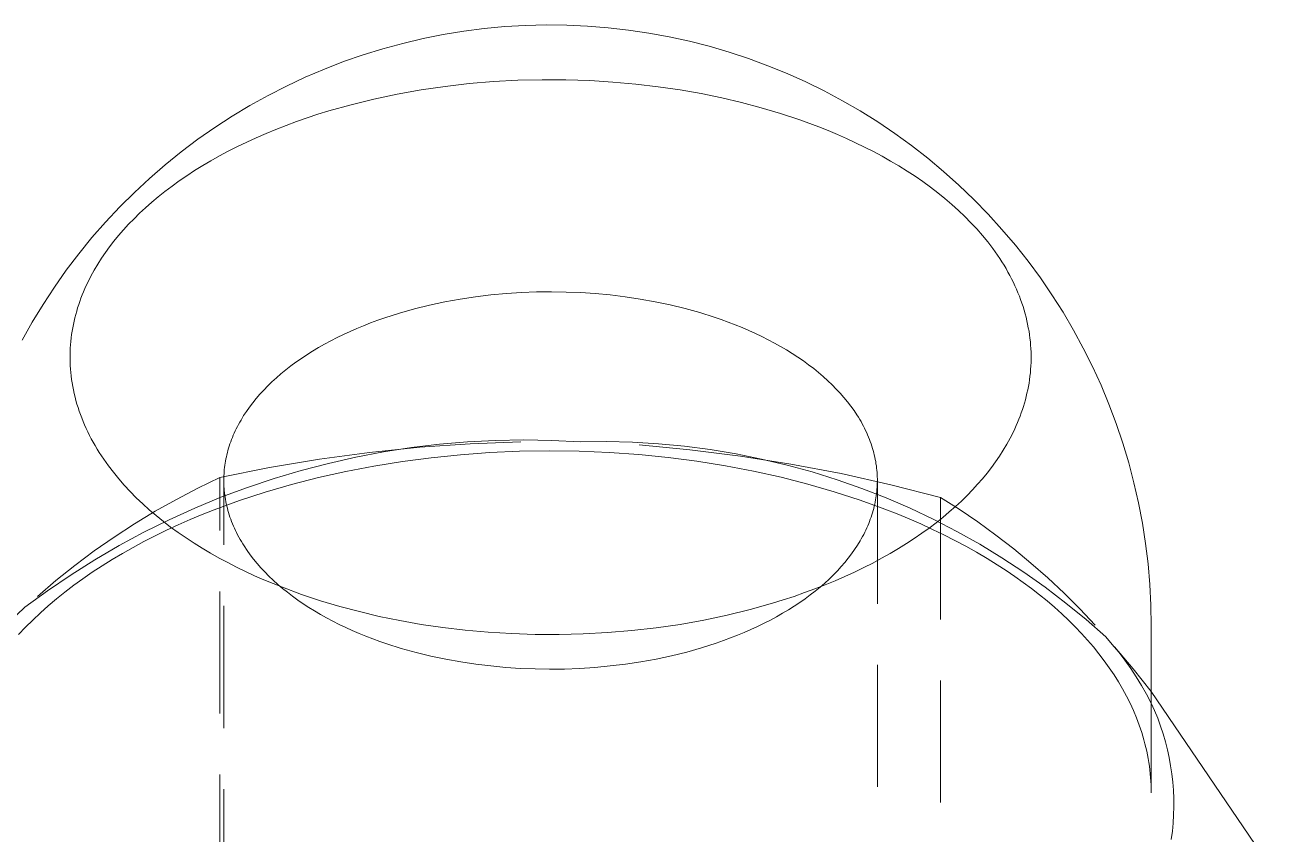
# Model space of a CAD drawing. Header units: millimetres. Extents: x -427 to 4679, y -324 to 2971.
# Drawn here: x 4520.65 to 4533.62, y 1075.31 to 1083.73 of the extents above; entities that cross this region are included whole.
import ezdxf

# ---------------------------------------------------------------- set-up
doc = ezdxf.new("R2010")
doc.units = ezdxf.units.MM
doc.linetypes.add('HIDDEN', pattern=[1.905, 1.27, -0.635])
doc.layers.add('ZANO_R', color=7, linetype='Continuous', lineweight=0)
doc.layers.add('ZANO_R_przerywana', color=7, linetype='HIDDEN', lineweight=0)

msp = doc.modelspace()

# ---------------------------------------------------------------- linework, layer by layer
at = {"layer": 'ZANO_R'}
for p, q in [((4525.648, 1083.715), (4525.863, 1083.728)), ((4525.863, 1083.728), (4526.078, 1083.733)), ((4526.078, 1083.733), (4526.293, 1083.731)), ((4526.293, 1083.731), (4526.508, 1083.721)), ((4526.508, 1083.721), (4526.721, 1083.704)), ((4524.586, 1083.541), (4524.796, 1083.591)), ((4524.796, 1083.591), (4525.007, 1083.633)), ((4525.007, 1083.633), (4525.22, 1083.668)), ((4525.22, 1083.668), (4525.433, 1083.695)), ((4525.433, 1083.695), (4525.648, 1083.715)), ((4526.721, 1083.704), (4526.934, 1083.68)), ((4526.934, 1083.68), (4527.146, 1083.649)), ((4527.146, 1083.649), (4527.357, 1083.61)), ((4527.357, 1083.61), (4527.567, 1083.564)), ((4524.173, 1083.421), (4524.379, 1083.485)), ((4524.379, 1083.485), (4524.586, 1083.541)), ((4527.567, 1083.564), (4527.774, 1083.511)), ((4527.774, 1083.511), (4527.98, 1083.451)), ((4523.769, 1083.273), (4523.969, 1083.351)), ((4523.969, 1083.351), (4524.173, 1083.421)), ((4527.98, 1083.451), (4528.184, 1083.384)), ((4528.184, 1083.384), (4528.385, 1083.309)), ((4523.57, 1083.188), (4523.769, 1083.273)), ((4528.385, 1083.309), (4528.583, 1083.228)), ((4528.583, 1083.228), (4528.779, 1083.141)), ((4523.184, 1082.999), (4523.375, 1083.097)), ((4523.375, 1083.097), (4523.57, 1083.188)), ((4528.779, 1083.141), (4528.971, 1083.046)), ((4522.995, 1082.894), (4523.184, 1082.999)), ((4528.971, 1083.046), (4529.16, 1082.945)), ((4529.16, 1082.945), (4529.346, 1082.838)), ((4522.811, 1082.783), (4522.995, 1082.894)), ((4529.346, 1082.838), (4529.528, 1082.724)), ((4522.63, 1082.666), (4522.811, 1082.783)), ((4529.528, 1082.724), (4529.705, 1082.604)), ((4522.454, 1082.543), (4522.63, 1082.666)), ((4529.705, 1082.604), (4529.879, 1082.479)), ((4522.281, 1082.413), (4522.454, 1082.543)), ((4529.879, 1082.479), (4530.048, 1082.347)), ((4522.114, 1082.278), (4522.281, 1082.413)), ((4530.048, 1082.347), (4530.212, 1082.209)), ((4521.951, 1082.137), (4522.114, 1082.278)), ((4530.212, 1082.209), (4530.372, 1082.066)), ((4521.793, 1081.991), (4521.951, 1082.137)), ((4530.372, 1082.066), (4530.527, 1081.918)), ((4521.64, 1081.839), (4521.793, 1081.991)), ((4530.527, 1081.918), (4530.676, 1081.764)), ((4521.493, 1081.682), (4521.64, 1081.839)), ((4521.351, 1081.52), (4521.493, 1081.682)), ((4530.676, 1081.764), (4530.82, 1081.606)), ((4521.215, 1081.353), (4521.351, 1081.52)), ((4530.82, 1081.606), (4530.959, 1081.442)), ((4530.959, 1081.442), (4531.092, 1081.274)), ((4521.084, 1081.182), (4521.215, 1081.353)), ((4531.092, 1081.274), (4531.219, 1081.101)), ((4520.96, 1081.006), (4521.084, 1081.182)), ((4520.842, 1080.826), (4520.96, 1081.006)), ((4531.219, 1081.101), (4531.34, 1080.924)), ((4531.34, 1080.924), (4531.455, 1080.743)), ((4520.73, 1080.642), (4520.842, 1080.826)), ((4531.455, 1080.743), (4531.564, 1080.559)), ((4520.624, 1080.454), (4520.73, 1080.642)), ((4531.564, 1080.559), (4531.666, 1080.37)), ((4531.666, 1080.37), (4531.762, 1080.179)), ((4531.762, 1080.179), (4531.851, 1079.984)), ((4531.851, 1079.984), (4531.933, 1079.786)), ((4531.933, 1079.786), (4532.009, 1079.585)), ((4532.009, 1079.585), (4532.077, 1079.382)), ((4532.077, 1079.382), (4532.139, 1079.177)), ((4532.139, 1079.177), (4532.193, 1078.969)), ((4532.193, 1078.969), (4532.241, 1078.76)), ((4532.241, 1078.76), (4532.281, 1078.55)), ((4532.281, 1078.55), (4532.314, 1078.338)), ((4532.314, 1078.338), (4532.34, 1078.125)), ((4532.34, 1078.125), (4532.358, 1077.912)), ((4532.358, 1077.912), (4532.369, 1077.697)), ((4532.369, 1077.697), (4532.373, 1077.483)), ((4532.373, 1077.483), (4532.373, 1075.744)), ((4533.62, 1074.967), (4532.373, 1076.798)), ((4532.373, 1076.677), (4532.408, 1076.599)), ((4532.408, 1076.599), (4532.44, 1076.52)), ((4532.44, 1076.52), (4532.47, 1076.439)), ((4532.47, 1076.439), (4532.496, 1076.358)), ((4532.496, 1076.358), (4532.52, 1076.276)), ((4532.52, 1076.276), (4532.541, 1076.193)), ((4532.541, 1076.193), (4532.56, 1076.11)), ((4532.56, 1076.11), (4532.575, 1076.025)), ((4532.575, 1076.025), (4532.587, 1075.941)), ((4532.587, 1075.941), (4532.597, 1075.856)), ((4532.597, 1075.856), (4532.604, 1075.771)), ((4532.604, 1075.771), (4532.607, 1075.685)), ((4532.607, 1075.685), (4532.608, 1075.6)), ((4532.608, 1075.6), (4532.606, 1075.514)), ((4532.601, 1075.429), (4532.593, 1075.344)), ((4532.606, 1075.514), (4532.601, 1075.429)), ((4532.593, 1075.344), (4532.581, 1075.259))]:
    msp.add_line(p, q, dxfattribs=at)
at = {"layer": 'ZANO_R_przerywana'}
for p, q in [((4525.025, 1083.094), (4524.775, 1083.057)), ((4525.277, 1083.122), (4525.025, 1083.094)), ((4525.53, 1083.144), (4525.277, 1083.122)), ((4525.782, 1083.157), (4525.53, 1083.144)), ((4526.034, 1083.163), (4525.782, 1083.157)), ((4526.283, 1083.162), (4526.034, 1083.163)), ((4526.53, 1083.154), (4526.283, 1083.162)), ((4526.772, 1083.139), (4526.53, 1083.154)), ((4527.011, 1083.118), (4526.772, 1083.139)), ((4527.243, 1083.09), (4527.011, 1083.118)), ((4527.471, 1083.057), (4527.243, 1083.09)), ((4524.285, 1082.962), (4524.047, 1082.903)), ((4524.528, 1083.013), (4524.285, 1082.962)), ((4524.775, 1083.057), (4524.528, 1083.013)), ((4527.691, 1083.018), (4527.471, 1083.057)), ((4527.905, 1082.974), (4527.691, 1083.018)), ((4528.111, 1082.926), (4527.905, 1082.974)), ((4523.815, 1082.838), (4523.701, 1082.803)), ((4524.047, 1082.903), (4523.815, 1082.838)), ((4528.314, 1082.872), (4528.111, 1082.926)), ((4528.516, 1082.812), (4528.314, 1082.872)), ((4528.716, 1082.745), (4528.516, 1082.812)), ((4523.371, 1082.688), (4523.265, 1082.646)), ((4523.479, 1082.728), (4523.371, 1082.688)), ((4523.589, 1082.766), (4523.479, 1082.728)), ((4523.701, 1082.803), (4523.589, 1082.766)), ((4528.913, 1082.673), (4528.716, 1082.745)), ((4523.06, 1082.559), (4522.961, 1082.514)), ((4523.162, 1082.603), (4523.06, 1082.559)), ((4523.265, 1082.646), (4523.162, 1082.603)), ((4529.01, 1082.634), (4528.913, 1082.673)), ((4529.107, 1082.593), (4529.01, 1082.634)), ((4529.203, 1082.551), (4529.107, 1082.593)), ((4522.864, 1082.467), (4522.77, 1082.419)), ((4522.961, 1082.514), (4522.864, 1082.467)), ((4529.297, 1082.508), (4529.203, 1082.551)), ((4529.39, 1082.462), (4529.297, 1082.508)), ((4529.482, 1082.416), (4529.39, 1082.462)), ((4522.589, 1082.32), (4522.503, 1082.269)), ((4522.678, 1082.37), (4522.589, 1082.32)), ((4522.77, 1082.419), (4522.678, 1082.37)), ((4529.572, 1082.367), (4529.482, 1082.416)), ((4529.66, 1082.317), (4529.572, 1082.367)), ((4529.747, 1082.266), (4529.66, 1082.317)), ((4522.338, 1082.164), (4522.259, 1082.11)), ((4522.419, 1082.217), (4522.338, 1082.164)), ((4522.503, 1082.269), (4522.419, 1082.217)), ((4529.832, 1082.213), (4529.747, 1082.266)), ((4529.915, 1082.158), (4529.832, 1082.213)), ((4522.184, 1082.055), (4522.111, 1082)), ((4522.259, 1082.11), (4522.184, 1082.055)), ((4529.996, 1082.103), (4529.915, 1082.158)), ((4530.075, 1082.045), (4529.996, 1082.103)), ((4530.152, 1081.987), (4530.075, 1082.045)), ((4522.041, 1081.944), (4521.974, 1081.888)), ((4522.111, 1082), (4522.041, 1081.944)), ((4530.226, 1081.927), (4530.152, 1081.987)), ((4530.298, 1081.866), (4530.226, 1081.927)), ((4521.847, 1081.774), (4521.789, 1081.717)), ((4521.909, 1081.831), (4521.847, 1081.774)), ((4521.974, 1081.888), (4521.909, 1081.831)), ((4530.367, 1081.803), (4530.298, 1081.866)), ((4530.433, 1081.74), (4530.367, 1081.803)), ((4521.732, 1081.659), (4521.679, 1081.601)), ((4521.789, 1081.717), (4521.732, 1081.659)), ((4530.497, 1081.675), (4530.433, 1081.74)), ((4530.558, 1081.61), (4530.497, 1081.675)), ((4521.628, 1081.542), (4521.58, 1081.484)), ((4521.679, 1081.601), (4521.628, 1081.542)), ((4530.616, 1081.543), (4530.558, 1081.61)), ((4530.671, 1081.476), (4530.616, 1081.543)), ((4521.535, 1081.425), (4521.492, 1081.366)), ((4521.58, 1081.484), (4521.535, 1081.425)), ((4530.724, 1081.407), (4530.671, 1081.476)), ((4530.773, 1081.338), (4530.724, 1081.407)), ((4521.451, 1081.306), (4521.412, 1081.245)), ((4521.492, 1081.366), (4521.451, 1081.306)), ((4530.796, 1081.303), (4530.773, 1081.338)), ((4530.819, 1081.268), (4530.796, 1081.303)), ((4530.841, 1081.233), (4530.819, 1081.268)), ((4521.375, 1081.183), (4521.34, 1081.12)), ((4521.412, 1081.245), (4521.375, 1081.183)), ((4530.862, 1081.198), (4530.841, 1081.233)), ((4530.882, 1081.162), (4530.862, 1081.198)), ((4530.901, 1081.127), (4530.882, 1081.162)), ((4530.92, 1081.091), (4530.901, 1081.127)), ((4521.292, 1081.023), (4521.278, 1080.99)), ((4521.308, 1081.055), (4521.292, 1081.023)), ((4521.34, 1081.12), (4521.308, 1081.055)), ((4530.938, 1081.055), (4530.92, 1081.091)), ((4530.955, 1081.019), (4530.938, 1081.055)), ((4530.971, 1080.983), (4530.955, 1081.019)), ((4521.237, 1080.891), (4521.225, 1080.857)), ((4521.25, 1080.924), (4521.237, 1080.891)), ((4521.263, 1080.957), (4521.25, 1080.924)), ((4521.278, 1080.99), (4521.263, 1080.957)), ((4525.022, 1080.851), (4525.182, 1080.88)), ((4525.182, 1080.88), (4525.343, 1080.904)), ((4525.343, 1080.904), (4525.503, 1080.924)), ((4525.503, 1080.924), (4525.663, 1080.939)), ((4525.663, 1080.939), (4525.821, 1080.949)), ((4525.821, 1080.949), (4525.978, 1080.955)), ((4525.978, 1080.955), (4526.132, 1080.957)), ((4526.132, 1080.957), (4526.284, 1080.954)), ((4526.284, 1080.954), (4526.435, 1080.948)), ((4526.435, 1080.948), (4526.588, 1080.938)), ((4526.588, 1080.938), (4526.743, 1080.924)), ((4526.743, 1080.924), (4526.899, 1080.905)), ((4526.899, 1080.905), (4527.055, 1080.881)), ((4527.055, 1080.881), (4527.212, 1080.853)), ((4530.986, 1080.947), (4530.971, 1080.983)), ((4531.001, 1080.911), (4530.986, 1080.947)), ((4531.014, 1080.875), (4531.001, 1080.911)), ((4531.027, 1080.838), (4531.014, 1080.875)), ((4521.192, 1080.756), (4521.182, 1080.721)), ((4521.202, 1080.79), (4521.192, 1080.756)), ((4521.213, 1080.824), (4521.202, 1080.79)), ((4521.225, 1080.857), (4521.213, 1080.824)), ((4524.551, 1080.734), (4524.706, 1080.778)), ((4524.706, 1080.778), (4524.863, 1080.817)), ((4524.863, 1080.817), (4525.022, 1080.851)), ((4527.212, 1080.853), (4527.368, 1080.82)), ((4527.368, 1080.82), (4527.522, 1080.783)), ((4527.522, 1080.783), (4527.675, 1080.74)), ((4527.675, 1080.74), (4527.825, 1080.693)), ((4531.039, 1080.802), (4531.027, 1080.838)), ((4531.051, 1080.765), (4531.039, 1080.802)), ((4531.061, 1080.729), (4531.051, 1080.765)), ((4521.158, 1080.618), (4521.151, 1080.583)), ((4521.165, 1080.652), (4521.158, 1080.618)), ((4521.173, 1080.687), (4521.165, 1080.652)), ((4521.182, 1080.721), (4521.173, 1080.687)), ((4524.178, 1080.604), (4524.251, 1080.632)), ((4524.251, 1080.632), (4524.324, 1080.66)), ((4524.324, 1080.66), (4524.399, 1080.686)), ((4524.399, 1080.686), (4524.474, 1080.711)), ((4524.474, 1080.711), (4524.551, 1080.734)), ((4527.825, 1080.693), (4527.899, 1080.667)), ((4527.899, 1080.667), (4527.972, 1080.641)), ((4527.972, 1080.641), (4528.045, 1080.613)), ((4528.045, 1080.613), (4528.116, 1080.584)), ((4531.071, 1080.693), (4531.061, 1080.729)), ((4531.079, 1080.656), (4531.071, 1080.693)), ((4531.087, 1080.62), (4531.079, 1080.656)), ((4531.094, 1080.583), (4531.087, 1080.62)), ((4521.139, 1080.512), (4521.135, 1080.477)), ((4521.145, 1080.547), (4521.139, 1080.512)), ((4521.151, 1080.583), (4521.145, 1080.547)), ((4523.835, 1080.446), (4523.901, 1080.48)), ((4523.901, 1080.48), (4523.968, 1080.512)), ((4523.968, 1080.512), (4524.037, 1080.544)), ((4524.037, 1080.544), (4524.107, 1080.574)), ((4524.107, 1080.574), (4524.178, 1080.604)), ((4528.116, 1080.584), (4528.186, 1080.554)), ((4528.186, 1080.554), (4528.254, 1080.523)), ((4528.254, 1080.523), (4528.322, 1080.491)), ((4528.322, 1080.491), (4528.388, 1080.457)), ((4531.101, 1080.547), (4531.094, 1080.583)), ((4531.106, 1080.51), (4531.101, 1080.547)), ((4531.111, 1080.474), (4531.106, 1080.51)), ((4521.125, 1080.37), (4521.124, 1080.334)), ((4521.128, 1080.406), (4521.125, 1080.37)), ((4521.131, 1080.441), (4521.128, 1080.406)), ((4521.135, 1080.477), (4521.131, 1080.441)), ((4523.647, 1080.339), (4523.708, 1080.376)), ((4523.708, 1080.376), (4523.771, 1080.411)), ((4523.771, 1080.411), (4523.835, 1080.446)), ((4528.388, 1080.457), (4528.453, 1080.423)), ((4528.453, 1080.423), (4528.516, 1080.388)), ((4528.516, 1080.388), (4528.578, 1080.352)), ((4528.578, 1080.352), (4528.638, 1080.314)), ((4531.115, 1080.437), (4531.111, 1080.474)), ((4531.118, 1080.401), (4531.115, 1080.437)), ((4531.12, 1080.365), (4531.118, 1080.401)), ((4531.122, 1080.329), (4531.12, 1080.365)), ((4521.124, 1080.334), (4521.123, 1080.298)), ((4521.123, 1080.298), (4521.123, 1080.262)), ((4521.123, 1080.262), (4521.123, 1080.226)), ((4521.123, 1080.226), (4521.125, 1080.19)), ((4523.42, 1080.185), (4523.474, 1080.224)), ((4523.474, 1080.224), (4523.53, 1080.263)), ((4523.53, 1080.263), (4523.587, 1080.302)), ((4523.587, 1080.302), (4523.647, 1080.339)), ((4528.638, 1080.314), (4528.696, 1080.276)), ((4528.696, 1080.276), (4528.753, 1080.238)), ((4528.753, 1080.238), (4528.808, 1080.198)), ((4531.12, 1080.185), (4531.122, 1080.22)), ((4531.123, 1080.292), (4531.122, 1080.329)), ((4531.122, 1080.22), (4531.123, 1080.256)), ((4531.123, 1080.256), (4531.123, 1080.292)), ((4521.125, 1080.19), (4521.127, 1080.153)), ((4521.127, 1080.153), (4521.13, 1080.117)), ((4521.13, 1080.117), (4521.134, 1080.081)), ((4523.27, 1080.062), (4523.318, 1080.103)), ((4523.318, 1080.103), (4523.368, 1080.144)), ((4523.368, 1080.144), (4523.42, 1080.185)), ((4528.808, 1080.198), (4528.861, 1080.157)), ((4528.861, 1080.157), (4528.912, 1080.116)), ((4528.912, 1080.116), (4528.961, 1080.074)), ((4531.111, 1080.078), (4531.115, 1080.113)), ((4531.115, 1080.113), (4531.118, 1080.149)), ((4531.118, 1080.149), (4531.12, 1080.185)), ((4521.134, 1080.081), (4521.139, 1080.044)), ((4521.139, 1080.044), (4521.144, 1080.008)), ((4521.144, 1080.008), (4521.151, 1079.971)), ((4521.151, 1079.971), (4521.158, 1079.935)), ((4523.138, 1079.934), (4523.18, 1079.977)), ((4523.18, 1079.977), (4523.224, 1080.019)), ((4523.224, 1080.019), (4523.27, 1080.062)), ((4528.961, 1080.074), (4529.008, 1080.032)), ((4529.008, 1080.032), (4529.053, 1079.989)), ((4529.053, 1079.989), (4529.096, 1079.945)), ((4531.088, 1079.937), (4531.095, 1079.972)), ((4531.095, 1079.972), (4531.101, 1080.007)), ((4531.101, 1080.007), (4531.106, 1080.042)), ((4531.106, 1080.042), (4531.111, 1080.078)), ((4521.158, 1079.935), (4521.166, 1079.898)), ((4521.166, 1079.898), (4521.175, 1079.862)), ((4521.175, 1079.862), (4521.184, 1079.825)), ((4523.024, 1079.802), (4523.06, 1079.846)), ((4523.06, 1079.846), (4523.098, 1079.89)), ((4523.098, 1079.89), (4523.138, 1079.934)), ((4529.096, 1079.945), (4529.137, 1079.901)), ((4529.137, 1079.901), (4529.176, 1079.857)), ((4529.176, 1079.857), (4529.213, 1079.812)), ((4531.053, 1079.799), (4531.063, 1079.833)), ((4531.063, 1079.833), (4531.072, 1079.867)), ((4531.072, 1079.867), (4531.08, 1079.902)), ((4531.08, 1079.902), (4531.088, 1079.937)), ((4521.184, 1079.825), (4521.195, 1079.789)), ((4521.195, 1079.789), (4521.206, 1079.753)), ((4521.206, 1079.753), (4521.218, 1079.716)), ((4521.218, 1079.716), (4521.231, 1079.68)), ((4522.929, 1079.668), (4522.959, 1079.712)), ((4522.959, 1079.712), (4522.99, 1079.757)), ((4522.99, 1079.757), (4523.024, 1079.802)), ((4529.213, 1079.812), (4529.248, 1079.766)), ((4529.248, 1079.766), (4529.281, 1079.721)), ((4529.281, 1079.721), (4529.311, 1079.675)), ((4531.021, 1079.697), (4531.032, 1079.731)), ((4531.032, 1079.731), (4531.043, 1079.765)), ((4531.043, 1079.765), (4531.053, 1079.799)), ((4521.231, 1079.68), (4521.245, 1079.644)), ((4521.245, 1079.644), (4521.259, 1079.607)), ((4521.259, 1079.607), (4521.274, 1079.571)), ((4521.274, 1079.571), (4521.291, 1079.535)), ((4522.864, 1079.555), (4522.876, 1079.577)), ((4522.876, 1079.577), (4522.889, 1079.6)), ((4522.889, 1079.6), (4522.902, 1079.622)), ((4522.902, 1079.622), (4522.929, 1079.668)), ((4529.311, 1079.675), (4529.326, 1079.652)), ((4529.326, 1079.652), (4529.34, 1079.629)), ((4529.34, 1079.629), (4529.353, 1079.606)), ((4529.353, 1079.606), (4529.366, 1079.583)), ((4529.366, 1079.583), (4529.378, 1079.56)), ((4530.968, 1079.564), (4530.982, 1079.597)), ((4530.982, 1079.597), (4530.995, 1079.63)), ((4530.995, 1079.63), (4531.008, 1079.663)), ((4531.008, 1079.663), (4531.021, 1079.697)), ((4521.291, 1079.535), (4521.308, 1079.499)), ((4521.308, 1079.499), (4521.325, 1079.463)), ((4521.325, 1079.463), (4521.344, 1079.428)), ((4522.804, 1079.419), (4522.812, 1079.442)), ((4522.812, 1079.442), (4522.822, 1079.464)), ((4522.822, 1079.464), (4522.832, 1079.487)), ((4522.832, 1079.487), (4522.842, 1079.51)), ((4522.842, 1079.51), (4522.853, 1079.532)), ((4522.853, 1079.532), (4522.864, 1079.555)), ((4529.378, 1079.56), (4529.39, 1079.537)), ((4529.39, 1079.537), (4529.401, 1079.513)), ((4529.401, 1079.513), (4529.412, 1079.49)), ((4529.412, 1079.49), (4529.422, 1079.467)), ((4529.422, 1079.467), (4529.432, 1079.444)), ((4529.432, 1079.444), (4529.441, 1079.421)), ((4530.905, 1079.435), (4530.938, 1079.499)), ((4530.938, 1079.499), (4530.953, 1079.531)), ((4530.953, 1079.531), (4530.968, 1079.564)), ((4521.344, 1079.428), (4521.363, 1079.392)), ((4521.363, 1079.392), (4521.384, 1079.357)), ((4521.384, 1079.357), (4521.405, 1079.321)), ((4521.405, 1079.321), (4521.427, 1079.286)), ((4522.766, 1079.307), (4522.773, 1079.329)), ((4522.773, 1079.329), (4522.78, 1079.352)), ((4522.78, 1079.352), (4522.787, 1079.374)), ((4522.787, 1079.374), (4522.795, 1079.397)), ((4522.795, 1079.397), (4522.804, 1079.419)), ((4524.762, 1079.339), (4524.239, 1079.285)), ((4524.385, 1079.291), (4524.675, 1079.336)), ((4524.675, 1079.336), (4524.966, 1079.371)), ((4525.288, 1079.376), (4524.762, 1079.339)), ((4524.966, 1079.371), (4525.258, 1079.395)), ((4525.258, 1079.395), (4525.551, 1079.41)), ((4525.814, 1079.397), (4525.288, 1079.376)), ((4525.551, 1079.41), (4525.844, 1079.415)), ((4525.844, 1079.415), (4526.137, 1079.41)), ((4526.137, 1079.41), (4526.43, 1079.395)), ((4526.43, 1079.395), (4526.702, 1079.398)), ((4526.702, 1079.398), (4526.974, 1079.391)), ((4526.974, 1079.391), (4527.245, 1079.375)), ((4527.573, 1079.314), (4527.044, 1079.364)), ((4527.245, 1079.375), (4527.515, 1079.35)), ((4527.515, 1079.35), (4527.785, 1079.315)), ((4528.1, 1079.247), (4527.573, 1079.314)), ((4527.785, 1079.315), (4528.053, 1079.27)), ((4529.441, 1079.421), (4529.45, 1079.398)), ((4529.45, 1079.398), (4529.458, 1079.374)), ((4529.458, 1079.374), (4529.466, 1079.351)), ((4529.466, 1079.351), (4529.473, 1079.328)), ((4529.473, 1079.328), (4529.48, 1079.305)), ((4530.833, 1079.309), (4530.87, 1079.372)), ((4530.87, 1079.372), (4530.905, 1079.435)), ((4521.427, 1079.286), (4521.449, 1079.251)), ((4521.449, 1079.251), (4521.473, 1079.216)), ((4521.473, 1079.216), (4521.522, 1079.147)), ((4522.737, 1079.174), (4522.741, 1079.196)), ((4522.741, 1079.196), (4522.745, 1079.218)), ((4522.745, 1079.218), (4522.75, 1079.24)), ((4522.75, 1079.24), (4522.755, 1079.262)), ((4522.755, 1079.262), (4522.76, 1079.285)), ((4522.76, 1079.285), (4522.766, 1079.307)), ((4523.717, 1079.214), (4523.198, 1079.127)), ((4524.239, 1079.285), (4523.717, 1079.214)), ((4523.811, 1079.172), (4524.097, 1079.237)), ((4524.097, 1079.237), (4524.385, 1079.291)), ((4524.581, 1079.191), (4524.285, 1079.143)), ((4524.88, 1079.23), (4524.581, 1079.191)), ((4525.184, 1079.261), (4524.88, 1079.23)), ((4525.49, 1079.283), (4525.184, 1079.261)), ((4525.799, 1079.297), (4525.49, 1079.283)), ((4526.109, 1079.302), (4525.799, 1079.297)), ((4526.421, 1079.298), (4526.109, 1079.302)), ((4526.732, 1079.285), (4526.421, 1079.298)), ((4527.04, 1079.263), (4526.732, 1079.285)), ((4527.345, 1079.233), (4527.04, 1079.263)), ((4527.646, 1079.194), (4527.345, 1079.233)), ((4527.942, 1079.146), (4527.646, 1079.194)), ((4528.053, 1079.27), (4528.319, 1079.217)), ((4528.624, 1079.164), (4528.1, 1079.247)), ((4528.319, 1079.217), (4528.584, 1079.154)), ((4529.48, 1079.305), (4529.486, 1079.282)), ((4529.486, 1079.282), (4529.491, 1079.259)), ((4529.491, 1079.259), (4529.497, 1079.236)), ((4529.497, 1079.236), (4529.501, 1079.213)), ((4529.501, 1079.213), (4529.506, 1079.19)), ((4529.506, 1079.19), (4529.509, 1079.168)), ((4530.71, 1079.129), (4530.753, 1079.188)), ((4530.753, 1079.188), (4530.794, 1079.248)), ((4530.794, 1079.248), (4530.833, 1079.309)), ((4521.522, 1079.147), (4521.574, 1079.079)), ((4521.574, 1079.079), (4521.629, 1079.011)), ((4523.198, 1079.127), (4522.682, 1079.023)), ((4522.724, 1079.043), (4522.725, 1079.065)), ((4522.725, 1079.065), (4522.726, 1079.087)), ((4522.726, 1079.087), (4522.728, 1079.108)), ((4522.728, 1079.108), (4522.731, 1079.13)), ((4522.731, 1079.13), (4522.734, 1079.152)), ((4522.734, 1079.152), (4522.737, 1079.174)), ((4523.246, 1079.015), (4523.527, 1079.098)), ((4523.527, 1079.098), (4523.811, 1079.172)), ((4523.994, 1079.087), (4523.707, 1079.024)), ((4524.285, 1079.143), (4523.994, 1079.087)), ((4528.234, 1079.091), (4527.942, 1079.146)), ((4528.521, 1079.028), (4528.234, 1079.091)), ((4528.584, 1079.154), (4528.846, 1079.082)), ((4529.146, 1079.065), (4528.624, 1079.164)), ((4528.846, 1079.082), (4529.105, 1079.001)), ((4529.664, 1078.95), (4529.146, 1079.065)), ((4529.509, 1079.168), (4529.513, 1079.145)), ((4529.513, 1079.145), (4529.515, 1079.122)), ((4529.515, 1079.122), (4529.518, 1079.1)), ((4529.518, 1079.1), (4529.52, 1079.077)), ((4529.52, 1079.077), (4529.521, 1079.055)), ((4529.521, 1079.055), (4529.522, 1079.033)), ((4530.617, 1079.012), (4530.665, 1079.07)), ((4530.665, 1079.07), (4530.71, 1079.129)), ((4521.629, 1079.011), (4521.687, 1078.945)), ((4521.687, 1078.945), (4521.748, 1078.879)), ((4522.682, 1079.023), (4522.454, 1078.913)), ((4522.682, 1074.664), (4522.682, 1079.023)), ((4522.693, 1078.819), (4522.968, 1078.921)), ((4522.723, 1079.021), (4522.724, 1079.043)), ((4522.723, 1078.999), (4522.723, 1079.021)), ((4522.723, 1078.977), (4522.723, 1078.999)), ((4522.723, 1070.703), (4522.723, 1078.994)), ((4522.723, 1078.955), (4522.723, 1078.977)), ((4522.724, 1078.932), (4522.723, 1078.955)), ((4522.726, 1078.91), (4522.724, 1078.932)), ((4522.968, 1078.921), (4523.246, 1079.015)), ((4523.427, 1078.952), (4523.152, 1078.872)), ((4523.707, 1079.024), (4523.427, 1078.952)), ((4528.801, 1078.956), (4528.521, 1079.028)), ((4529.075, 1078.877), (4528.801, 1078.956)), ((4529.105, 1079.001), (4529.361, 1078.911)), ((4529.52, 1078.923), (4529.519, 1078.901)), ((4529.522, 1078.944), (4529.52, 1078.923)), ((4529.522, 1079.033), (4529.523, 1079.01)), ((4529.523, 1078.988), (4529.522, 1078.966)), ((4529.522, 1078.966), (4529.522, 1078.944)), ((4529.523, 1079.01), (4529.523, 1078.988)), ((4529.523, 1078.98), (4529.523, 1070.703)), ((4530.179, 1078.818), (4529.664, 1078.95)), ((4530.513, 1078.896), (4530.566, 1078.954)), ((4530.566, 1078.954), (4530.617, 1079.012)), ((4521.748, 1078.879), (4521.812, 1078.814)), ((4521.812, 1078.814), (4521.879, 1078.751)), ((4522.23, 1078.797), (4522.01, 1078.673)), ((4522.454, 1078.913), (4522.23, 1078.797)), ((4522.422, 1078.707), (4522.693, 1078.819)), ((4522.728, 1078.888), (4522.726, 1078.91)), ((4522.73, 1078.865), (4522.728, 1078.888)), ((4522.733, 1078.842), (4522.73, 1078.865)), ((4522.736, 1078.82), (4522.733, 1078.842)), ((4522.74, 1078.797), (4522.736, 1078.82)), ((4522.744, 1078.774), (4522.74, 1078.797)), ((4523.152, 1078.872), (4522.885, 1078.784)), ((4529.343, 1078.79), (4529.075, 1078.877)), ((4529.361, 1078.911), (4529.615, 1078.812)), ((4529.505, 1078.791), (4529.5, 1078.769)), ((4529.508, 1078.813), (4529.505, 1078.791)), ((4529.512, 1078.835), (4529.508, 1078.813)), ((4529.514, 1078.857), (4529.512, 1078.835)), ((4529.517, 1078.879), (4529.514, 1078.857)), ((4529.519, 1078.901), (4529.517, 1078.879)), ((4529.615, 1078.812), (4529.864, 1078.705)), ((4530.376, 1078.694), (4530.179, 1078.818)), ((4530.179, 1078.818), (4530.179, 1074.459)), ((4530.398, 1078.78), (4530.457, 1078.838)), ((4530.457, 1078.838), (4530.513, 1078.896)), ((4522.01, 1078.673), (4521.794, 1078.542)), ((4521.879, 1078.751), (4521.948, 1078.689)), ((4521.948, 1078.689), (4522.019, 1078.628)), ((4522.155, 1078.585), (4522.422, 1078.707)), ((4522.624, 1078.689), (4522.497, 1078.639)), ((4522.754, 1078.738), (4522.624, 1078.689)), ((4522.749, 1078.751), (4522.744, 1078.774)), ((4522.754, 1078.728), (4522.749, 1078.751)), ((4522.885, 1078.784), (4522.754, 1078.738)), ((4522.76, 1078.705), (4522.754, 1078.728)), ((4522.766, 1078.682), (4522.76, 1078.705)), ((4522.772, 1078.659), (4522.766, 1078.682)), ((4529.602, 1078.696), (4529.343, 1078.79)), ((4529.479, 1078.68), (4529.473, 1078.658)), ((4529.485, 1078.703), (4529.479, 1078.68)), ((4529.491, 1078.725), (4529.485, 1078.703)), ((4529.496, 1078.747), (4529.491, 1078.725)), ((4529.5, 1078.769), (4529.496, 1078.747)), ((4529.729, 1078.646), (4529.602, 1078.696)), ((4529.864, 1078.705), (4530.11, 1078.588)), ((4530.204, 1078.61), (4530.272, 1078.666)), ((4530.272, 1078.666), (4530.336, 1078.723)), ((4530.336, 1078.723), (4530.398, 1078.78)), ((4530.569, 1078.563), (4530.376, 1078.694)), ((4521.794, 1078.542), (4521.583, 1078.404)), ((4521.892, 1078.455), (4522.155, 1078.585)), ((4522.019, 1078.628), (4522.094, 1078.568)), ((4522.094, 1078.568), (4522.17, 1078.509)), ((4522.249, 1078.532), (4522.128, 1078.476)), ((4522.372, 1078.586), (4522.249, 1078.532)), ((4522.497, 1078.639), (4522.372, 1078.586)), ((4522.78, 1078.636), (4522.772, 1078.659)), ((4522.787, 1078.613), (4522.78, 1078.636)), ((4522.795, 1078.59), (4522.787, 1078.613)), ((4522.804, 1078.567), (4522.795, 1078.59)), ((4522.813, 1078.543), (4522.804, 1078.567)), ((4522.823, 1078.52), (4522.813, 1078.543)), ((4529.433, 1078.546), (4529.423, 1078.523)), ((4529.442, 1078.568), (4529.433, 1078.546)), ((4529.45, 1078.591), (4529.442, 1078.568)), ((4529.458, 1078.613), (4529.45, 1078.591)), ((4529.466, 1078.636), (4529.458, 1078.613)), ((4529.473, 1078.658), (4529.466, 1078.636)), ((4529.854, 1078.594), (4529.729, 1078.646)), ((4529.977, 1078.541), (4529.854, 1078.594)), ((4530.097, 1078.485), (4529.977, 1078.541)), ((4530.061, 1078.499), (4530.134, 1078.554)), ((4530.11, 1078.588), (4530.351, 1078.463)), ((4530.134, 1078.554), (4530.204, 1078.61)), ((4530.757, 1078.426), (4530.569, 1078.563)), ((4521.583, 1078.404), (4521.375, 1078.26)), ((4521.634, 1078.316), (4521.892, 1078.455)), ((4522.009, 1078.418), (4521.892, 1078.358)), ((4522.128, 1078.476), (4522.009, 1078.418)), ((4522.17, 1078.509), (4522.249, 1078.452)), ((4522.249, 1078.452), (4522.33, 1078.396)), ((4522.833, 1078.497), (4522.823, 1078.52)), ((4522.844, 1078.474), (4522.833, 1078.497)), ((4522.855, 1078.451), (4522.844, 1078.474)), ((4522.867, 1078.428), (4522.855, 1078.451)), ((4522.879, 1078.404), (4522.867, 1078.428)), ((4522.892, 1078.381), (4522.879, 1078.404)), ((4529.369, 1078.41), (4529.356, 1078.387)), ((4529.381, 1078.433), (4529.369, 1078.41)), ((4529.392, 1078.455), (4529.381, 1078.433)), ((4529.403, 1078.478), (4529.392, 1078.455)), ((4529.414, 1078.5), (4529.403, 1078.478)), ((4529.423, 1078.523), (4529.414, 1078.5)), ((4529.907, 1078.391), (4529.986, 1078.445)), ((4529.986, 1078.445), (4530.061, 1078.499)), ((4530.216, 1078.428), (4530.097, 1078.485)), ((4530.331, 1078.37), (4530.216, 1078.428)), ((4530.351, 1078.463), (4530.588, 1078.33)), ((4530.942, 1078.284), (4530.757, 1078.426)), ((4521.381, 1078.168), (4521.634, 1078.316)), ((4521.779, 1078.297), (4521.668, 1078.235)), ((4521.892, 1078.358), (4521.779, 1078.297)), ((4522.33, 1078.396), (4522.413, 1078.342)), ((4522.413, 1078.342), (4522.498, 1078.289)), ((4522.498, 1078.289), (4522.585, 1078.237)), ((4522.906, 1078.358), (4522.892, 1078.381)), ((4522.92, 1078.335), (4522.906, 1078.358)), ((4522.934, 1078.312), (4522.92, 1078.335)), ((4522.965, 1078.266), (4522.934, 1078.312)), ((4529.286, 1078.275), (4529.255, 1078.23)), ((4529.316, 1078.32), (4529.286, 1078.275)), ((4529.343, 1078.365), (4529.316, 1078.32)), ((4529.356, 1078.387), (4529.343, 1078.365)), ((4529.656, 1078.235), (4529.742, 1078.286)), ((4529.742, 1078.286), (4529.826, 1078.338)), ((4529.826, 1078.338), (4529.907, 1078.391)), ((4530.445, 1078.309), (4530.331, 1078.37)), ((4530.556, 1078.247), (4530.445, 1078.309)), ((4530.588, 1078.33), (4530.82, 1078.189)), ((4531.121, 1078.135), (4530.942, 1078.284)), ((4521.133, 1078.012), (4521.381, 1078.168)), ((4521.375, 1078.26), (4521.173, 1078.109)), ((4521.56, 1078.171), (4521.456, 1078.106)), ((4521.668, 1078.235), (4521.56, 1078.171)), ((4522.585, 1078.237), (4522.673, 1078.187)), ((4522.673, 1078.187), (4522.764, 1078.139)), ((4522.997, 1078.221), (4522.965, 1078.266)), ((4523.032, 1078.176), (4522.997, 1078.221)), ((4523.069, 1078.131), (4523.032, 1078.176)), ((4529.221, 1078.186), (4529.185, 1078.141)), ((4529.255, 1078.23), (4529.221, 1078.186)), ((4529.475, 1078.135), (4529.567, 1078.185)), ((4529.567, 1078.185), (4529.656, 1078.235)), ((4530.665, 1078.183), (4530.556, 1078.247)), ((4530.771, 1078.117), (4530.665, 1078.183)), ((4530.82, 1078.189), (4531.047, 1078.04)), ((4521.173, 1078.109), (4520.975, 1077.952)), ((4521.354, 1078.039), (4521.256, 1077.971)), ((4521.456, 1078.106), (4521.354, 1078.039)), ((4522.764, 1078.139), (4522.855, 1078.092)), ((4522.855, 1078.092), (4522.948, 1078.047)), ((4522.948, 1078.047), (4523.043, 1078.003)), ((4523.108, 1078.086), (4523.069, 1078.131)), ((4523.149, 1078.042), (4523.108, 1078.086)), ((4523.192, 1077.998), (4523.149, 1078.042)), ((4529.108, 1078.054), (4529.066, 1078.011)), ((4529.148, 1078.097), (4529.108, 1078.054)), ((4529.185, 1078.141), (4529.148, 1078.097)), ((4529.185, 1077.995), (4529.284, 1078.041)), ((4529.284, 1078.041), (4529.381, 1078.088)), ((4529.381, 1078.088), (4529.475, 1078.135)), ((4530.864, 1078.057), (4530.771, 1078.117)), ((4530.954, 1077.995), (4530.864, 1078.057)), ((4531.047, 1078.04), (4531.269, 1077.883)), ((4531.296, 1077.981), (4531.121, 1078.135)), ((4520.975, 1077.952), (4520.783, 1077.788)), ((4520.89, 1077.847), (4521.133, 1078.012)), ((4521.161, 1077.903), (4521.07, 1077.833)), ((4521.256, 1077.971), (4521.161, 1077.903)), ((4523.043, 1078.003), (4523.138, 1077.961)), ((4523.138, 1077.961), (4523.235, 1077.921)), ((4523.237, 1077.955), (4523.192, 1077.998)), ((4523.235, 1077.921), (4523.332, 1077.882)), ((4523.284, 1077.913), (4523.237, 1077.955)), ((4523.334, 1077.871), (4523.284, 1077.913)), ((4528.874, 1077.867), (4528.98, 1077.908)), ((4528.927, 1077.884), (4528.877, 1077.843)), ((4528.975, 1077.926), (4528.927, 1077.884)), ((4529.021, 1077.968), (4528.975, 1077.926)), ((4528.98, 1077.908), (4529.084, 1077.951)), ((4529.066, 1078.011), (4529.021, 1077.968)), ((4529.084, 1077.951), (4529.185, 1077.995)), ((4531.042, 1077.933), (4530.954, 1077.995)), ((4531.128, 1077.869), (4531.042, 1077.933)), ((4531.466, 1077.822), (4531.296, 1077.981)), ((4520.654, 1077.674), (4520.89, 1077.847)), ((4520.981, 1077.762), (4520.896, 1077.69)), ((4521.07, 1077.833), (4520.981, 1077.762)), ((4523.332, 1077.882), (4523.53, 1077.809)), ((4523.385, 1077.83), (4523.334, 1077.871)), ((4523.438, 1077.789), (4523.385, 1077.83)), ((4523.492, 1077.75), (4523.438, 1077.789)), ((4523.53, 1077.809), (4523.73, 1077.743)), ((4528.544, 1077.752), (4528.656, 1077.788)), ((4528.656, 1077.788), (4528.766, 1077.827)), ((4528.771, 1077.763), (4528.715, 1077.724)), ((4528.766, 1077.827), (4528.874, 1077.867)), ((4528.825, 1077.803), (4528.771, 1077.763)), ((4528.877, 1077.843), (4528.825, 1077.803)), ((4531.21, 1077.805), (4531.128, 1077.869)), ((4531.29, 1077.74), (4531.21, 1077.805)), ((4531.269, 1077.883), (4531.485, 1077.718)), ((4531.63, 1077.657), (4531.466, 1077.822)), ((4520.568, 1077.596), (4520.654, 1077.674)), ((4520.896, 1077.69), (4520.814, 1077.616)), ((4523.549, 1077.711), (4523.492, 1077.75)), ((4523.607, 1077.673), (4523.549, 1077.711)), ((4523.667, 1077.636), (4523.607, 1077.673)), ((4523.729, 1077.599), (4523.667, 1077.636)), ((4523.73, 1077.743), (4523.931, 1077.682)), ((4523.931, 1077.682), (4524.134, 1077.629)), ((4524.134, 1077.629), (4524.34, 1077.58)), ((4527.96, 1077.592), (4528.198, 1077.651)), ((4528.198, 1077.651), (4528.431, 1077.716)), ((4528.431, 1077.716), (4528.544, 1077.752)), ((4528.599, 1077.648), (4528.537, 1077.612)), ((4528.658, 1077.686), (4528.599, 1077.648)), ((4528.715, 1077.724), (4528.658, 1077.686)), ((4531.367, 1077.674), (4531.29, 1077.74)), ((4531.441, 1077.607), (4531.367, 1077.674)), ((4531.485, 1077.718), (4531.695, 1077.546)), ((4531.79, 1077.487), (4531.63, 1077.657)), ((4520.735, 1077.542), (4520.659, 1077.467)), ((4520.814, 1077.616), (4520.735, 1077.542)), ((4523.792, 1077.564), (4523.729, 1077.599)), ((4523.857, 1077.53), (4523.792, 1077.564)), ((4523.923, 1077.497), (4523.857, 1077.53)), ((4523.991, 1077.464), (4523.923, 1077.497)), ((4524.34, 1077.58), (4524.554, 1077.536)), ((4524.554, 1077.536), (4524.775, 1077.497)), ((4524.775, 1077.497), (4525.002, 1077.464)), ((4527.22, 1077.461), (4527.47, 1077.497)), ((4527.47, 1077.497), (4527.717, 1077.541)), ((4527.717, 1077.541), (4527.96, 1077.592)), ((4528.344, 1077.508), (4528.277, 1077.475)), ((4528.41, 1077.542), (4528.344, 1077.508)), ((4528.475, 1077.576), (4528.41, 1077.542)), ((4528.537, 1077.612), (4528.475, 1077.576)), ((4531.513, 1077.539), (4531.441, 1077.607)), ((4531.582, 1077.471), (4531.513, 1077.539)), ((4531.695, 1077.546), (4531.899, 1077.367)), ((4520.659, 1077.467), (4520.587, 1077.391)), ((4524.06, 1077.433), (4523.991, 1077.464)), ((4524.13, 1077.403), (4524.06, 1077.433)), ((4524.201, 1077.374), (4524.13, 1077.403)), ((4524.273, 1077.347), (4524.201, 1077.374)), ((4525.002, 1077.464), (4525.235, 1077.436)), ((4525.235, 1077.436), (4525.473, 1077.415)), ((4525.473, 1077.415), (4525.716, 1077.4)), ((4525.716, 1077.4), (4525.962, 1077.392)), ((4525.962, 1077.392), (4526.212, 1077.391)), ((4526.212, 1077.391), (4526.463, 1077.397)), ((4526.463, 1077.397), (4526.716, 1077.411)), ((4526.716, 1077.411), (4526.968, 1077.432)), ((4526.968, 1077.432), (4527.22, 1077.461)), ((4528.067, 1077.383), (4527.995, 1077.355)), ((4528.138, 1077.413), (4528.067, 1077.383)), ((4528.208, 1077.443), (4528.138, 1077.413)), ((4528.277, 1077.475), (4528.208, 1077.443)), ((4531.648, 1077.402), (4531.582, 1077.471)), ((4531.711, 1077.332), (4531.648, 1077.402)), ((4531.899, 1077.367), (4531.968, 1077.288)), ((4524.346, 1077.32), (4524.273, 1077.347)), ((4524.42, 1077.295), (4524.346, 1077.32)), ((4524.57, 1077.247), (4524.42, 1077.295)), ((4524.723, 1077.205), (4524.57, 1077.247)), ((4527.695, 1077.253), (4527.54, 1077.209)), ((4527.771, 1077.277), (4527.695, 1077.253)), ((4527.846, 1077.302), (4527.771, 1077.277)), ((4527.921, 1077.328), (4527.846, 1077.302)), ((4527.995, 1077.355), (4527.921, 1077.328)), ((4531.772, 1077.262), (4531.711, 1077.332)), ((4531.829, 1077.19), (4531.772, 1077.262)), ((4531.968, 1077.288), (4532.035, 1077.206)), ((4532.185, 1077.033), (4531.991, 1077.262)), ((4524.878, 1077.167), (4524.723, 1077.205)), ((4525.033, 1077.134), (4524.878, 1077.167)), ((4525.19, 1077.106), (4525.033, 1077.134)), ((4525.346, 1077.083), (4525.19, 1077.106)), ((4527.063, 1077.107), (4526.902, 1077.083)), ((4527.223, 1077.136), (4527.063, 1077.107)), ((4527.382, 1077.17), (4527.223, 1077.136)), ((4527.54, 1077.209), (4527.382, 1077.17)), ((4531.884, 1077.118), (4531.829, 1077.19)), ((4531.936, 1077.046), (4531.884, 1077.118)), ((4532.035, 1077.206), (4532.098, 1077.123)), ((4532.098, 1077.123), (4532.159, 1077.038)), ((4525.502, 1077.064), (4525.346, 1077.083)), ((4525.657, 1077.049), (4525.502, 1077.064)), ((4525.811, 1077.039), (4525.657, 1077.049)), ((4525.962, 1077.033), (4525.811, 1077.039)), ((4526.113, 1077.031), (4525.962, 1077.033)), ((4526.268, 1077.032), (4526.113, 1077.031)), ((4526.424, 1077.038), (4526.268, 1077.032)), ((4526.582, 1077.049), (4526.424, 1077.038)), ((4526.742, 1077.064), (4526.582, 1077.049)), ((4526.902, 1077.083), (4526.742, 1077.064)), ((4531.986, 1076.973), (4531.936, 1077.046)), ((4532.159, 1077.038), (4532.217, 1076.95)), ((4532.373, 1076.798), (4532.185, 1077.033)), ((4532.032, 1076.899), (4531.986, 1076.973)), ((4532.075, 1076.825), (4532.032, 1076.899)), ((4532.217, 1076.95), (4532.272, 1076.861)), ((4532.272, 1076.861), (4532.324, 1076.77)), ((4532.116, 1076.751), (4532.075, 1076.825)), ((4532.153, 1076.676), (4532.116, 1076.751)), ((4532.324, 1076.77), (4532.373, 1076.677)), ((4532.188, 1076.6), (4532.153, 1076.676)), ((4532.22, 1076.524), (4532.188, 1076.6)), ((4532.234, 1076.486), (4532.22, 1076.524)), ((4532.248, 1076.448), (4532.234, 1076.486)), ((4532.262, 1076.409), (4532.248, 1076.448)), ((4532.274, 1076.371), (4532.262, 1076.409)), ((4532.286, 1076.332), (4532.274, 1076.371)), ((4532.297, 1076.294), (4532.286, 1076.332)), ((4532.307, 1076.255), (4532.297, 1076.294)), ((4532.317, 1076.216), (4532.307, 1076.255)), ((4532.326, 1076.177), (4532.317, 1076.216)), ((4532.334, 1076.139), (4532.326, 1076.177)), ((4532.341, 1076.1), (4532.334, 1076.139)), ((4532.348, 1076.061), (4532.341, 1076.1)), ((4532.354, 1076.022), (4532.348, 1076.061)), ((4532.359, 1075.982), (4532.354, 1076.022)), ((4532.363, 1075.943), (4532.359, 1075.982)), ((4532.366, 1075.904), (4532.363, 1075.943)), ((4532.369, 1075.865), (4532.366, 1075.904)), ((4532.371, 1075.825), (4532.369, 1075.865))]:
    msp.add_line(p, q, dxfattribs=at)

doc.saveas('drawing.dxf')
